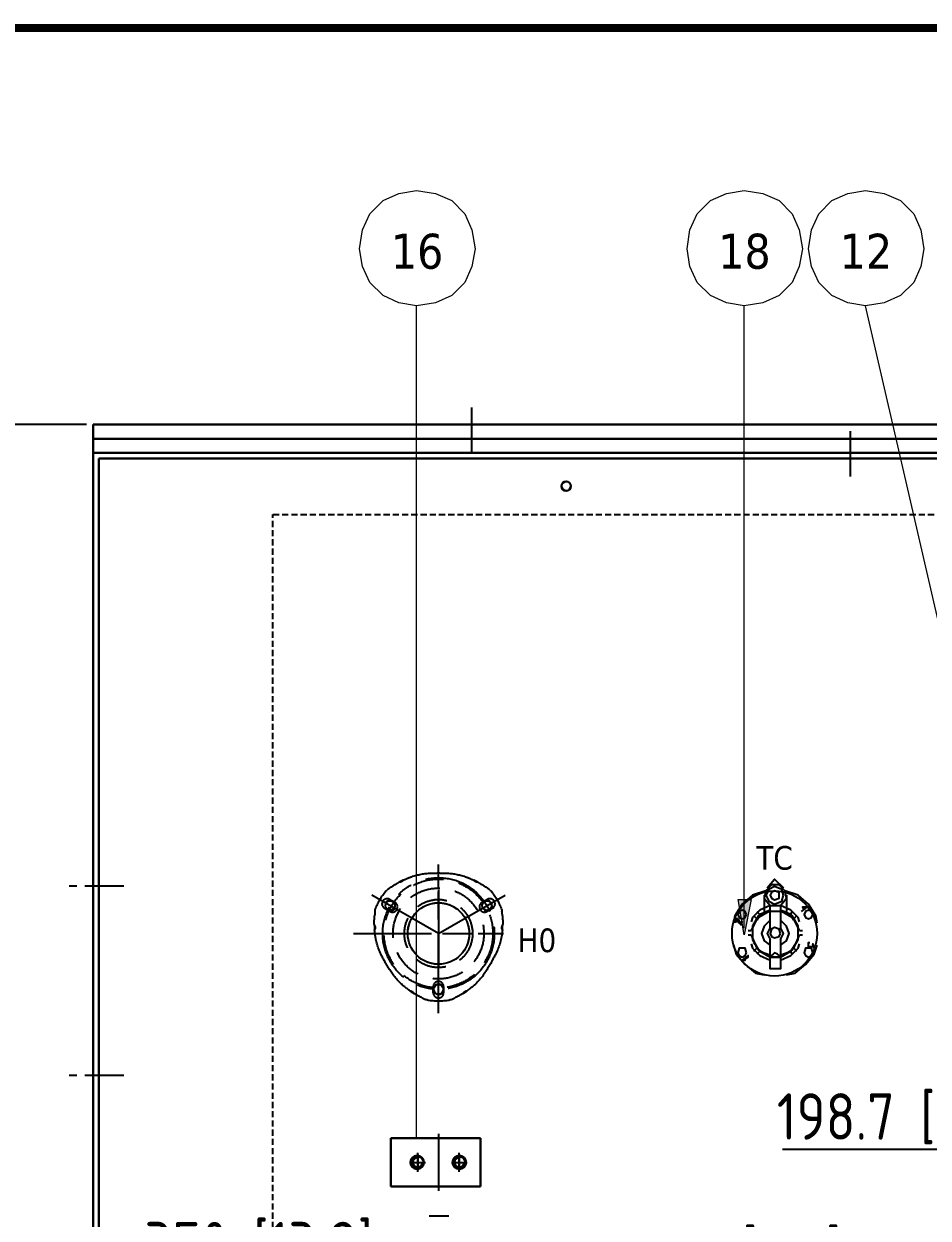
# Model space of a CAD drawing. Header units: millimetres. Extents: x 183355 to 194386, y -190559 to -183233.
# Drawn here: x 184779 to 185735, y -184738 to -183475 of the extents above; entities that cross this region are included whole.
import ezdxf

# ---------------------------------------------------------------- set-up
doc = ezdxf.new("R2010")
doc.units = ezdxf.units.MM
doc.header["$LTSCALE"] = 13
for name, pattern in [('CENTER', [50.8, 31.75, -6.35, 6.35, -6.35]), ('CENTER2', [1.125, 0.75, -0.125, 0.125, -0.125]), ('CENTERX2', [101.6, 63.5, -12.7, 12.7, -12.7]), ('DASHED', [0.75, 0.5, -0.25]), ('HIDDEN', [9.525, 6.35, -3.175])]:
    doc.linetypes.add(name, pattern=pattern)
for name, color, linetype in [('1', 4, 'Continuous'), ('2', 3, 'Continuous'), ('2细线层', 4, 'Continuous'), ('3中心线层', 1, 'CENTER'), ('4', 2, 'HIDDEN'), ('4虚线层', 6, 'DASHED'), ('粗实线', 4, 'Continuous')]:
    doc.layers.add(name, color=color, linetype=linetype)
for name, color, linetype, lineweight in [('2细实线', 3, 'Continuous', 20), ('标注、文本', 3, 'Continuous', 25), ('铁心', 3, 'Continuous', 0)]:
    doc.layers.add(name, color=color, linetype=linetype, lineweight=lineweight)
doc.styles.get("Standard").update_dxf_attribs({"font": 'gbenor.shx', "bigfont": 'gbcbig.shx'})
doc.styles.add('Tahoma$001', font='tahoma.ttf', dxfattribs={"height": 2.159784})
doc.dimstyles.new('英寸 1-10', dxfattribs={"dimscale": 14, "dimtxt": 3.5, "dimasz": 2, "dimexe": 1.5, "dimexo": 0.5, "dimgap": 0.5, "dimtad": 1, "dimtoh": 1, "dimdec": 1, "dimdsep": 46, "dimtxsty": 'Standard', "dimcen": 2.5, "dimclrd": 3, "dimclre": 3, "dimclrt": 3, "dimadec": 0, "dimazin": 2, "dimtfac": 1, "dimtdec": 1, "dimtmove": 0, "dimatfit": 2, "dimfxl": 1, "dimarcsym": 0})

# ---------------------------------------------------------------- blocks, each defined once
blk = doc.blocks.new('A$C0AD52951')
at = {"layer": '粗实线'}
h = blk.add_hatch(color=256, dxfattribs=at)
h.dxf.hatch_style = 2
h.paths.add_polyline_path([(2.19, 41.7), (1.1, 41.7), (2.19, 41.7), (3.29, 40.6), (3.29, 39.5), (4.39, 39.5), (4.39, 38.4), (5.49, 38.4), (5.49, 37.31), (6.58, 39.5), (5.49, 39.5), (4.39, 38.4), (4.39, 39.5), (4.39, 40.6), (3.29, 40.6), (3.29, 41.7)])
h = blk.add_hatch(color=256, dxfattribs=at)
h.dxf.hatch_style = 2
h.paths.add_polyline_path([(1.1, 41.7), (1.1, 40.6), (1.1, 39.5), (2.19, 39.5), (2.19, 40.6), (1.1, 40.6), (1.1, 41.7), (2.19, 41.7)])
h = blk.add_hatch(color=256, dxfattribs=at)
h.dxf.hatch_style = 2
h.paths.add_polyline_path([(6.58, 10.97), (7.68, 10.97), (10.97, 13.17), (10.97, 14.26)])
for points in [[(25.24, 64.74), (30.72, 71.32), (37.31, 64.74)], [(24.14, 62.54), (14.26, 59.25), (6.58, 52.67), (1.1, 43.89), (0, 38.4)], [(35.11, 51.57), (39.5, 57.06), (38.4, 62.54), (34.02, 66.93), (28.53, 66.93), (24.14, 62.54), (23.04, 57.06), (27.43, 51.57)], [(62.54, 38.4), (61.45, 43.89), (55.96, 52.67), (48.28, 59.25), (38.4, 62.54)], [(23.04, 59.25), (23.04, 47.18)], [(39.5, 59.25), (39.5, 47.18)], [(27.43, 51.57), (19.75, 48.28), (14.26, 42.79), (13.17, 39.5)], [(27.43, 48.28), (18.65, 43.89), (14.26, 36.21), (14.26, 26.33), (18.65, 18.65), (27.43, 13.17), (35.11, 13.17), (35.11, 4.39), (27.43, 4.39), (27.43, 13.17)], [(44.99, 40.6), (43.89, 42.79), (36.21, 47.18), (26.33, 47.18), (18.65, 42.79), (17.56, 40.6)], [(27.43, 35.11), (27.43, 51.57), (35.11, 51.57), (35.11, 35.11)], [(49.38, 39.5), (48.28, 42.79), (42.79, 48.28), (35.11, 51.57)], [(35.11, 13.17), (43.89, 18.65), (48.28, 26.33), (48.28, 36.21), (43.89, 43.89), (35.11, 48.28)], [(54.86, 50.47), (50.47, 47.18)], [(54.86, 50.47), (51.57, 50.47), (52.67, 48.28)], [(27.43, 40.6), (23.04, 36.21), (20.85, 30.72), (23.04, 25.24), (27.43, 21.95)], [(35.11, 21.95), (39.5, 25.24), (41.7, 30.72), (39.5, 36.21), (35.11, 40.6)], [(27.43, 35.11), (25.24, 30.72), (27.43, 26.33)], [(35.11, 26.33), (37.31, 30.72), (35.11, 35.11)], [(0, 21.95), (2.19, 15.36), (8.78, 7.68), (16.46, 1.1), (23.04, 0)], [(13.17, 23.04), (14.26, 19.75), (19.75, 14.26), (27.43, 10.97)], [(15.36, 24.14), (19.75, 17.56), (28.53, 14.26)], [(35.11, 26.33), (35.11, 13.17), (27.43, 13.17), (27.43, 26.33)], [(34.02, 14.26), (42.79, 17.56), (47.18, 24.14)], [(35.11, 10.97), (42.79, 14.26), (48.28, 19.75), (49.38, 23.04)], [(39.5, 0), (46.09, 1.1), (53.77, 7.68), (60.35, 15.36), (62.54, 21.95)], [(60.35, 19.75), (60.35, 20.85), (59.25, 23.04), (59.25, 21.95), (59.25, 20.85), (58.16, 20.85), (57.06, 20.85), (55.96, 20.85), (55.96, 21.95), (55.96, 23.04), (55.96, 24.14), (57.06, 24.14)], [(34.02, 14.26), (32.92, 15.36), (30.72, 16.46), (29.63, 15.36), (28.53, 14.26)], [(34.02, 14.26), (32.92, 15.36), (30.72, 16.46), (29.63, 15.36), (28.53, 14.26)]]:
    blk.add_lwpolyline(points, dxfattribs=at)
for points in [[(37.31, 59.25), (36.21, 63.64), (30.72, 65.84), (26.33, 63.64), (24.14, 59.25), (26.33, 54.86), (30.72, 52.67), (36.21, 54.86)], [(34.02, 59.25), (34.02, 61.45), (30.72, 62.54), (28.53, 61.45), (27.43, 59.25), (28.53, 57.06), (30.72, 55.96), (34.02, 57.06)], [(9.88, 44.99), (8.78, 47.18), (6.58, 48.28), (4.39, 47.18), (3.29, 44.99), (4.39, 42.79), (6.58, 41.7), (8.78, 42.79)], [(59.25, 44.99), (58.16, 47.18), (55.96, 48.28), (53.77, 47.18), (52.67, 44.99), (53.77, 42.79), (55.96, 41.7), (58.16, 42.79)], [(2.19, 41.7), (1.1, 41.7), (2.19, 41.7), (3.29, 40.6), (3.29, 39.5), (4.39, 39.5), (4.39, 38.4), (5.49, 38.4), (5.49, 37.31), (6.58, 39.5), (5.49, 39.5), (4.39, 38.4), (4.39, 39.5), (4.39, 40.6), (3.29, 40.6), (3.29, 41.7)], [(1.1, 41.7), (1.1, 40.6), (1.1, 39.5), (2.19, 39.5), (2.19, 40.6), (1.1, 40.6), (1.1, 41.7), (2.19, 41.7)], [(35.11, 30.72), (34.02, 34.02), (30.72, 35.11), (28.53, 34.02), (27.43, 30.72), (28.53, 28.53), (30.72, 27.43), (34.02, 28.53)], [(9.88, 16.46), (8.78, 19.75), (6.58, 19.75), (4.39, 19.75), (3.29, 16.46), (4.39, 14.26), (6.58, 13.17), (8.78, 14.26)], [(59.25, 16.46), (58.16, 19.75), (55.96, 19.75), (53.77, 19.75), (52.67, 16.46), (53.77, 14.26), (55.96, 13.17), (58.16, 14.26)], [(6.58, 10.97), (7.68, 10.97), (10.97, 13.17), (10.97, 14.26)], [(7.68, 10.97), (8.78, 10.97)]]:
    blk.add_lwpolyline(points, close=True, dxfattribs=at)
for points in [[(17.56, 47.18), (17.56, 47.18), (19.75, 44.99), (19.75, 44.99)], [(27.43, 48.28), (27.43, 48.28), (19.75, 44.99), (19.75, 44.99)], [(42.79, 44.99), (42.79, 44.99), (35.11, 48.28), (35.11, 48.28)], [(42.79, 44.99), (42.79, 44.99), (43.89, 47.18), (43.89, 47.18)], [(17.56, 41.7), (17.56, 41.7), (13.17, 32.92), (13.17, 32.92)], [(17.56, 41.7), (17.56, 41.7), (15.36, 43.89), (15.36, 43.89)], [(47.18, 43.89), (47.18, 43.89), (44.99, 41.7), (44.99, 41.7)], [(49.38, 32.92), (49.38, 32.92), (44.99, 41.7), (44.99, 41.7)], [(10.97, 32.92), (10.97, 32.92), (13.17, 32.92), (13.17, 32.92)], [(13.17, 29.63), (13.17, 29.63), (10.97, 29.63), (10.97, 29.63)], [(13.17, 29.63), (13.17, 29.63), (17.56, 19.75), (17.56, 19.75)], [(44.99, 19.75), (44.99, 19.75), (49.38, 29.63), (49.38, 29.63)], [(49.38, 32.92), (49.38, 32.92), (51.57, 32.92), (51.57, 32.92)], [(51.57, 29.63), (51.57, 29.63), (49.38, 29.63), (49.38, 29.63)], [(15.36, 17.56), (15.36, 17.56), (17.56, 19.75), (17.56, 19.75)], [(44.99, 19.75), (44.99, 19.75), (47.18, 17.56), (47.18, 17.56)], [(19.75, 17.56), (19.75, 17.56), (17.56, 15.36), (17.56, 15.36)], [(19.75, 17.56), (19.75, 17.56), (27.43, 13.17), (27.43, 13.17)], [(35.11, 13.17), (35.11, 13.17), (42.79, 17.56), (42.79, 17.56)], [(43.89, 15.36), (43.89, 15.36), (42.79, 17.56), (42.79, 17.56)]]:
    blk.add_open_spline(points, degree=3, dxfattribs=at)
blk = doc.blocks.new('*D221')
at = {"layer": '2细实线', "color": 3, "linetype": 'ByBlock', "lineweight": -2}
for p, q in [((184852.2, -184810.4), (184852.2, -184780.3)), ((185202.2, -184959.1), (185202.2, -184780.3)), ((184880.2, -184801.3), (185174.2, -184801.3))]:
    blk.add_line(p, q, dxfattribs=at)
at = {"layer": '2细实线', "color": 3, "linetype": 'ByBlock'}
for points in [[(184880.2, -184796.6), (184880.2, -184806), (184852.2, -184801.3)], [(185174.2, -184796.6), (185174.2, -184806), (185202.2, -184801.3)]]:
    blk.add_solid(points, dxfattribs=at)
at = {"layer": 'Defpoints', "color": 0, "linetype": 'ByBlock'}
for p in [(185202.2, -184801.3), (184852.2, -184817.4), (185202.2, -184966.1)]:
    blk.add_point(p, dxfattribs=at)
at = {"layer": '2细实线', "color": 3, "linetype": 'ByBlock', "insert": (185027.2, -184768.8), "char_height": 49, "attachment_point": 5}
blk.add_mtext('350 [13.8]', dxfattribs=at)
blk = doc.blocks.new('*D222')
at = {"layer": '2细实线', "color": 3, "linetype": 'ByBlock', "lineweight": -2}
for p, q in [((185202.2, -184923.5), (185202.2, -184787.6)), ((185342.2, -184986.5), (185342.2, -184787.6)), ((185230.2, -184808.6), (185314.2, -184808.6)), ((185342.2, -184808.6), (185640.7, -184808.6))]:
    blk.add_line(p, q, dxfattribs=at)
at = {"layer": '2细实线', "color": 3, "linetype": 'ByBlock'}
for points in [[(185230.2, -184804), (185230.2, -184813.3), (185202.2, -184808.6)], [(185314.2, -184804), (185314.2, -184813.3), (185342.2, -184808.6)]]:
    blk.add_solid(points, dxfattribs=at)
at = {"layer": 'Defpoints', "color": 0, "linetype": 'ByBlock'}
for p in [(185342.2, -184808.6), (185202.2, -184930.5), (185342.2, -184993.5)]:
    blk.add_point(p, dxfattribs=at)
at = {"layer": '2细实线', "color": 3, "linetype": 'ByBlock', "insert": (185536.7, -184776.1), "char_height": 49, "attachment_point": 5}
blk.add_mtext('140 [5.5]', dxfattribs=at)
blk = doc.blocks.new('*D228')
at = {"layer": '2细实线', "color": 3, "linetype": 'ByBlock', "lineweight": -2}
for p, q in [((184845.2, -183899), (184631.9, -183899)), ((184652.9, -183941), (184652.9, -185957)), ((184775, -185999), (184631.9, -185999))]:
    blk.add_line(p, q, dxfattribs=at)
at = {"layer": '2细实线', "color": 3, "linetype": 'ByBlock'}
for points in [[(184645.9, -183941), (184659.9, -183941), (184652.9, -183899)], [(184645.9, -185957), (184659.9, -185957), (184652.9, -185999)]]:
    blk.add_solid(points, dxfattribs=at)
at = {"layer": 'Defpoints', "color": 0, "linetype": 'ByBlock'}
for p in [(184852.2, -183899), (184652.9, -185999), (184782, -185999)]:
    blk.add_point(p, dxfattribs=at)
at = {"layer": '2细实线', "color": 3, "linetype": 'ByBlock', "insert": (184607.6, -184930.2), "char_height": 73.5, "attachment_point": 5, "rotation": 90}
blk.add_mtext('2100 [82.7]', dxfattribs=at)
blk = doc.blocks.new('*D242')
at = {"layer": '2细实线', "color": 3, "linetype": 'ByBlock', "lineweight": -2}
for p, q in [((185853.5, -184575.7), (185853.5, -184686.3)), ((186052.2, -184575.7), (186052.2, -184686.3)), ((185853.5, -184665.3), (185580.7, -184665.3)), ((186024.2, -184665.3), (185881.5, -184665.3))]:
    blk.add_line(p, q, dxfattribs=at)
at = {"layer": '2细实线', "color": 3, "linetype": 'ByBlock'}
for points in [[(185881.5, -184660.6), (185881.5, -184670), (185853.5, -184665.3)], [(186024.2, -184660.6), (186024.2, -184670), (186052.2, -184665.3)]]:
    blk.add_solid(points, dxfattribs=at)
at = {"layer": 'Defpoints', "color": 0, "linetype": 'ByBlock'}
for p in [(185853.5, -184568.7), (186052.2, -184568.7), (185853.5, -184665.3)]:
    blk.add_point(p, dxfattribs=at)
at = {"layer": '2细实线', "color": 3, "linetype": 'ByBlock', "insert": (185703.1, -184632.8), "char_height": 49, "attachment_point": 5}
blk.add_mtext('198.7 [7.8]', dxfattribs=at)
blk = doc.blocks.new('A$C03F92070')
at = {"layer": '4虚线层', "ltscale": 5}
for p, q in [((67.8, 40.2), (67.8, 116)), ((16.4, 107.6), (22, 104.3)), ((113.7, 104.3), (119.3, 107.6)), ((16.5, 94.8), (10.9, 98)), ((124.8, 98), (119.2, 94.8)), ((23.3, 71.5), (112.4, 71.5)), ((62.3, 8.9), (62.3, 15.4)), ((73.3, 15.4), (73.3, 8.9))]:
    blk.add_line(p, q, dxfattribs=at)
for radius in [57.5, 48, 36, 32.5]:
    blk.add_circle((67.8, 71.5), radius, dxfattribs=at)
at = {"layer": '4虚线层', "ltscale": 5, "extrusion": (0, 0, -1)}
for centre, radius, start, end in [((-68.8, 46.5), 90, 64.9245, 71.0219), ((-62.3, 65.4), 70, 71.0219, 87.9453), ((-67.8, -88), 223.5, 87.9453, 92.0547), ((-73.4, 65.4), 70, 92.0547, 108.9781), ((-66.9, 46.5), 90, 108.9781, 115.0755), ((-67.8, 71.5), 71.5, 20.9645, 39.0355), ((-68.8, 46.5), 90, 51.0831, 52.2343), ((-68.8, 46.5), 90, 55.4521, 61.3818), ((-66.9, 46.5), 90, 118.6182, 124.5479), ((-66.9, 46.5), 90, 127.7657, 128.9169), ((-67.8, 71.5), 71.5, 140.9645, 159.0355), ((-90, 83.1), 90, 358.6182, 4.5479), ((-90, 83.1), 90, 7.7657, 8.9169), ((-45.7, 83.1), 90, 171.0831, 172.2343), ((-45.7, 83.1), 90, 175.4521, 181.3818), ((-90, 83.1), 90, 349.4672, 355.0755), ((-70.3, 79.5), 70, 331.9245, 349.4672), ((-65.6, 80.8), 70, 186.6023, 207.2178), ((-45.7, 83.1), 90, 184.9245, 186.6023), ((-205.8, 151.7), 223.5, 327.6503, 331.9245), ((71, 151), 223.5, 207.2178, 212.3568), ((-76.1, 69.6), 70, 310.1708, 327.6503), ((-58.7, 68.9), 70, 212.3568, 233.0262), ((-89, 84.9), 90, 304.9245, 310.1708), ((-46.7, 84.9), 90, 233.0262, 235.0755), ((-89, 84.9), 90, 295.4521, 301.3818), ((-89, 84.9), 90, 291.0831, 292.2343), ((-67.8, 71.5), 71.5, 260.9645, 279.0355), ((-46.7, 84.9), 90, 247.7657, 248.9169), ((-46.7, 84.9), 90, 238.6182, 244.5479)]:
    blk.add_arc(centre, radius, start, end, dxfattribs=at)
at = {"layer": '4虚线层', "ltscale": 5}
for centre, start, end in [((13.6, 102.8), 60, 240), ((19.2, 99.6), 240, 60), ((116.5, 99.6), 120, 300), ((122.1, 102.8), 300, 120), ((67.8, 15.4), 0, 180), ((67.8, 8.9), 180, 0)]:
    blk.add_arc(centre, 5.5, start, end, dxfattribs=at)
for points, knots in [([(30.9, 128.1), (30.9, 128.1), (30.9, 128.1), (30.8, 128.1), (30.8, 128), (30.6, 128), (30.5, 127.9), (30.2, 127.8), (30, 127.7), (29.7, 127.5), (29.5, 127.4), (29.2, 127.3), (29, 127.2), (28.6, 127), (28.4, 126.9), (28, 126.7), (27.8, 126.6), (27.4, 126.4), (27.2, 126.3), (26.9, 126.1), (26.7, 126), (26.4, 125.8), (26.2, 125.8), (26, 125.6), (25.9, 125.6), (25.7, 125.5), (25.6, 125.4), (25.6, 125.4), (25.6, 125.4), (25.6, 125.4), (25.6, 125.4), (25.6, 125.4)], [0, 0, 0, 0, 0.043819, 0.043819, 0.119878, 0.119878, 0.195937, 0.195937, 0.271996, 0.271996, 0.348055, 0.348055, 0.424114, 0.424114, 0.500173, 0.500173, 0.576231, 0.576231, 0.65229, 0.65229, 0.728349, 0.728349, 0.804408, 0.804408, 0.880467, 0.880467, 0.956526, 0.956526, 0.994556, 0.994556, 1, 1, 1, 1]), ([(30.7, 128), (30.6, 128), (30.6, 127.9), (30.5, 127.8), (30.4, 127.8), (30.3, 127.6), (30.2, 127.5), (30.1, 127.4), (30, 127.3), (29.9, 127), (29.8, 126.9), (29.6, 126.7), (29.5, 126.6), (29.3, 126.5), (29.2, 126.4), (28.9, 126.3), (28.8, 126.2), (28.4, 126.1), (28.1, 126), (27.5, 125.9), (27.3, 125.8), (26.9, 125.8), (26.7, 125.7), (26.5, 125.7), (26.4, 125.7), (26, 125.6), (25.8, 125.6), (25.7, 125.5)], [0, 0, 0, 0, 0.0625, 0.0625, 0.125, 0.125, 0.1875, 0.1875, 0.25, 0.25, 0.3125, 0.3125, 0.375, 0.375, 0.4375, 0.4375, 0.5, 0.5, 0.625, 0.625, 0.75, 0.75, 0.8125, 0.8125, 0.875, 0.875, 1, 1, 1, 1]), ([(110.1, 125.4), (110.1, 125.4), (110.1, 125.4), (110.1, 125.4), (110.1, 125.4), (110.1, 125.4), (110, 125.5), (109.8, 125.6), (109.7, 125.6), (109.5, 125.8), (109.3, 125.8), (109, 126), (108.8, 126.1), (108.5, 126.3), (108.3, 126.4), (107.9, 126.6), (107.7, 126.7), (107.3, 126.9), (107.1, 127), (106.7, 127.2), (106.5, 127.3), (106.2, 127.5), (106, 127.5), (105.7, 127.7), (105.5, 127.8), (105.2, 127.9), (105.1, 128), (104.9, 128), (104.9, 128.1), (104.8, 128.1), (104.8, 128.1), (104.8, 128.1), (104.8, 128.1), (104.8, 128.1)], [0, 0, 0, 0, 0.005743, 0.005743, 0.043766, 0.043766, 0.119813, 0.119813, 0.195859, 0.195859, 0.271906, 0.271906, 0.347952, 0.347952, 0.423999, 0.423999, 0.500046, 0.500046, 0.576092, 0.576092, 0.652139, 0.652139, 0.728185, 0.728185, 0.804232, 0.804232, 0.880279, 0.880279, 0.956325, 0.956325, 0.994349, 0.994349, 1, 1, 1, 1]), ([(110, 125.5), (109.9, 125.5), (109.8, 125.6), (109.6, 125.6), (109.5, 125.6), (109.2, 125.7), (109, 125.7), (108.4, 125.8), (108.2, 125.9), (107.6, 126), (107.3, 126.1), (106.9, 126.2), (106.8, 126.3), (106.5, 126.4), (106.4, 126.5), (106.2, 126.6), (106.1, 126.7), (105.9, 126.9), (105.8, 127), (105.7, 127.3), (105.6, 127.3), (105.5, 127.5), (105.4, 127.6), (105.3, 127.8), (105.2, 127.8), (105.1, 127.9), (105.1, 128), (105, 128)], [0, 0, 0, 0, 0.0625, 0.0625, 0.125, 0.125, 0.25, 0.25, 0.375, 0.375, 0.5, 0.5, 0.5625, 0.5625, 0.625, 0.625, 0.6875, 0.6875, 0.75, 0.75, 0.8125, 0.8125, 0.875, 0.875, 0.9375, 0.9375, 1, 1, 1, 1]), ([(13.9, 117.8), (13.9, 117.8), (13.9, 117.8), (13.8, 117.7), (13.8, 117.7), (13.7, 117.6), (13.7, 117.6)], [0, 0, 0, 0, 0.272943, 0.542517, 0.809704, 1, 1, 1, 1]), ([(14.2, 118), (14.2, 118), (14.1, 118), (14.1, 117.9), (14, 117.9), (14, 117.8), (13.9, 117.8)], [0, 0, 0, 0, 0.251777, 0.501943, 0.751136, 1, 1, 1, 1]), ([(14.6, 118.3), (14.5, 118.2), (14.5, 118.2), (14.4, 118.1), (14.3, 118.1), (14.2, 118), (14.2, 118)], [0, 0, 0, 0, 0.251749, 0.501948, 0.751171, 1, 1, 1, 1]), ([(15.7, 119.2), (15.7, 119.1), (15.6, 119), (15.5, 118.9), (15.3, 118.8), (15.2, 118.7), (15.1, 118.6), (14.9, 118.5), (14.8, 118.5), (14.7, 118.4), (14.6, 118.3), (14.6, 118.3)], [0, 0, 0, 0, 0.114473, 0.22719, 0.338528, 0.448878, 0.558641, 0.668227, 0.778044, 0.888502, 1, 1, 1, 1]), ([(17.8, 120.6), (17.8, 120.6), (17.7, 120.6), (17.6, 120.5), (17.3, 120.3), (16.9, 120), (16.6, 119.8), (16.3, 119.6), (16, 119.4), (15.8, 119.2), (15.7, 119.2)], [0, 0, 0, 0, 0.026865, 0.187364, 0.351072, 0.511786, 0.674931, 0.783277, 0.891149, 1, 1, 1, 1]), ([(120, 119.2), (119.9, 119.2), (119.8, 119.3), (119.7, 119.4), (119.5, 119.5), (119.4, 119.6), (119.3, 119.6), (119.1, 119.8), (118.8, 120), (118.4, 120.3), (118.1, 120.5), (118, 120.6), (117.9, 120.6), (117.9, 120.6)], [0, 0, 0, 0, 0.05466, 0.108896, 0.162888, 0.216817, 0.270864, 0.325211, 0.488741, 0.649833, 0.813717, 0.974388, 1, 1, 1, 1]), ([(121.1, 118.3), (121.1, 118.3), (121, 118.4), (120.9, 118.5), (120.8, 118.5), (120.6, 118.6), (120.5, 118.7), (120.4, 118.8), (120.2, 118.9), (120.1, 119), (120, 119.1), (120, 119.2)], [0, 0, 0, 0, 0.111498, 0.221956, 0.331773, 0.441359, 0.551122, 0.661472, 0.77281, 0.885527, 1, 1, 1, 1]), ([(121.5, 118), (121.5, 118), (121.4, 118.1), (121.3, 118.1), (121.2, 118.2), (121.2, 118.2), (121.1, 118.3)], [0, 0, 0, 0, 0.248829, 0.498052, 0.748251, 1, 1, 1, 1]), ([(121.8, 117.8), (121.7, 117.8), (121.7, 117.9), (121.6, 117.9), (121.6, 118), (121.5, 118), (121.5, 118)], [0, 0, 0, 0, 0.248864, 0.498057, 0.748223, 1, 1, 1, 1]), ([(122, 117.6), (122, 117.6), (121.9, 117.7), (121.9, 117.7), (121.8, 117.8), (121.8, 117.8), (121.8, 117.8)], [0, 0, 0, 0, 0.190293, 0.457482, 0.727057, 1, 1, 1, 1]), ([(0.5, 92.8), (0.5, 92.7), (0.5, 92.6), (0.5, 92.4), (0.5, 92.3), (0.4, 92.1), (0.4, 91.9), (0.4, 91.7), (0.4, 91.3), (0.3, 90.9), (0.3, 90.5), (0.3, 90.3), (0.3, 90.3), (0.3, 90.2)], [0, 0, 0, 0, 0.05466, 0.108897, 0.162889, 0.216817, 0.270864, 0.325211, 0.488741, 0.649833, 0.813717, 0.974388, 1, 1, 1, 1]), ([(0.7, 94.3), (0.7, 94.2), (0.7, 94.1), (0.6, 94), (0.6, 93.8), (0.6, 93.6), (0.6, 93.5), (0.6, 93.3), (0.6, 93.1), (0.5, 93), (0.5, 92.8), (0.5, 92.8)], [0, 0, 0, 0, 0.111498, 0.221956, 0.331773, 0.441359, 0.551122, 0.661472, 0.77281, 0.885527, 1, 1, 1, 1]), ([(0.7, 94.7), (0.7, 94.6), (0.7, 94.6), (0.7, 94.5), (0.7, 94.4), (0.7, 94.3), (0.7, 94.3)], [0, 0, 0, 0, 0.248829, 0.498052, 0.748251, 1, 1, 1, 1]), ([(0.8, 95.3), (0.8, 95.3), (0.8, 95.2), (0.8, 95.2), (0.8, 95.1), (0.8, 95), (0.8, 95)], [0, 0, 0, 0, 0.190297, 0.457484, 0.727058, 1, 1, 1, 1]), ([(134.9, 95), (134.9, 95), (134.9, 95.1), (134.9, 95.2), (134.9, 95.2), (134.9, 95.3), (134.9, 95.3)], [0, 0, 0, 0, 0.272943, 0.542517, 0.809704, 1, 1, 1, 1]), ([(135, 94.7), (135, 94.7), (134.9, 94.8), (134.9, 94.8), (134.9, 94.9), (134.9, 95), (134.9, 95)], [0, 0, 0, 0, 0.251777, 0.501943, 0.751136, 1, 1, 1, 1]), ([(135, 94.3), (135, 94.3), (135, 94.4), (135, 94.5), (135, 94.6), (135, 94.6), (135, 94.7)], [0, 0, 0, 0, 0.251749, 0.501948, 0.751171, 1, 1, 1, 1]), ([(135.2, 92.8), (135.2, 92.8), (135.2, 93), (135.1, 93.1), (135.1, 93.3), (135.1, 93.5), (135.1, 93.6), (135.1, 93.8), (135.1, 94), (135, 94.1), (135, 94.2), (135, 94.3)], [0, 0, 0, 0, 0.114473, 0.22719, 0.338528, 0.448878, 0.558641, 0.668227, 0.778044, 0.888502, 1, 1, 1, 1]), ([(135.4, 90.2), (135.4, 90.3), (135.4, 90.3), (135.4, 90.5), (135.4, 90.9), (135.3, 91.3), (135.3, 91.7), (135.3, 92.1), (135.2, 92.4), (135.2, 92.7), (135.2, 92.8)], [0, 0, 0, 0, 0.026865, 0.187364, 0.351073, 0.511786, 0.674931, 0.783277, 0.891149, 1, 1, 1, 1]), ([(0, 81.2), (0, 81.2), (0, 81.2), (0, 81.1), (0, 81.1), (0, 81.1), (0, 81), (0, 80.8), (0, 80.7), (0, 80.4), (0, 80.2), (0.1, 79.8), (0.1, 79.7), (0.1, 79.2), (0.1, 79), (0.1, 78.6), (0.1, 78.4), (0.1, 77.9), (0.2, 77.7), (0.2, 77.3), (0.2, 77.1), (0.2, 76.7), (0.2, 76.5), (0.3, 76.1), (0.3, 76), (0.3, 75.7), (0.3, 75.5), (0.3, 75.3), (0.3, 75.3), (0.3, 75.2), (0.3, 75.2), (0.3, 75.2), (0.3, 75.2), (0.3, 75.2)], [0, 0, 0, 0, 0.005743, 0.005743, 0.043766, 0.043766, 0.119813, 0.119813, 0.195859, 0.195859, 0.271906, 0.271906, 0.347952, 0.347952, 0.423999, 0.423999, 0.500046, 0.500046, 0.576092, 0.576092, 0.652139, 0.652139, 0.728185, 0.728185, 0.804232, 0.804232, 0.880279, 0.880279, 0.956325, 0.956325, 0.994349, 0.994349, 1, 1, 1, 1]), ([(0, 81), (0, 80.9), (0, 80.8), (0.1, 80.6), (0.1, 80.5), (0.2, 80.2), (0.3, 80), (0.5, 79.5), (0.6, 79.2), (0.8, 78.7), (0.8, 78.4), (0.9, 78), (0.9, 77.8), (1, 77.5), (1, 77.4), (0.9, 77.1), (0.9, 77), (0.8, 76.7), (0.8, 76.6), (0.7, 76.3), (0.6, 76.2), (0.5, 76), (0.5, 75.9), (0.4, 75.8), (0.4, 75.7), (0.3, 75.5), (0.3, 75.5), (0.3, 75.4)], [0, 0, 0, 0, 0.0625, 0.0625, 0.125, 0.125, 0.25, 0.25, 0.375, 0.375, 0.5, 0.5, 0.5625, 0.5625, 0.625, 0.625, 0.6875, 0.6875, 0.75, 0.75, 0.8125, 0.8125, 0.875, 0.875, 0.9375, 0.9375, 1, 1, 1, 1]), ([(135.4, 75.4), (135.4, 75.5), (135.4, 75.5), (135.3, 75.7), (135.3, 75.8), (135.2, 75.9), (135.2, 76), (135.1, 76.2), (135, 76.3), (134.9, 76.6), (134.9, 76.7), (134.8, 77), (134.8, 77.1), (134.7, 77.4), (134.7, 77.5), (134.8, 77.8), (134.8, 78), (134.9, 78.4), (134.9, 78.7), (135.1, 79.2), (135.2, 79.5), (135.3, 79.8), (135.4, 80), (135.5, 80.2), (135.5, 80.3), (135.6, 80.6), (135.7, 80.8), (135.7, 81)], [0, 0, 0, 0, 0.0625, 0.0625, 0.125, 0.125, 0.1875, 0.1875, 0.25, 0.25, 0.3125, 0.3125, 0.375, 0.375, 0.4375, 0.4375, 0.5, 0.5, 0.625, 0.625, 0.75, 0.75, 0.8125, 0.8125, 0.875, 0.875, 1, 1, 1, 1]), ([(135.4, 75.2), (135.4, 75.2), (135.4, 75.2), (135.4, 75.3), (135.4, 75.3), (135.4, 75.5), (135.4, 75.7), (135.4, 76), (135.4, 76.1), (135.5, 76.5), (135.5, 76.7), (135.5, 77.1), (135.5, 77.3), (135.5, 77.7), (135.6, 78), (135.6, 78.4), (135.6, 78.6), (135.6, 79), (135.6, 79.3), (135.6, 79.7), (135.6, 79.9), (135.7, 80.2), (135.7, 80.4), (135.7, 80.7), (135.7, 80.8), (135.7, 81), (135.7, 81.1), (135.7, 81.1), (135.7, 81.1), (135.7, 81.2), (135.7, 81.2), (135.7, 81.2)], [0, 0, 0, 0, 0.043819, 0.043819, 0.119878, 0.119878, 0.195937, 0.195937, 0.271996, 0.271996, 0.348055, 0.348055, 0.424114, 0.424114, 0.500173, 0.500173, 0.576232, 0.576232, 0.65229, 0.65229, 0.728349, 0.728349, 0.804408, 0.804408, 0.880467, 0.880467, 0.956526, 0.956526, 0.994556, 0.994556, 1, 1, 1, 1]), ([(37.3, 11.2), (37.3, 11.2), (37.3, 11.2), (37.4, 11.1), (37.4, 11.1), (37.6, 11), (37.7, 10.9), (37.9, 10.7), (38.1, 10.6), (38.4, 10.4), (38.6, 10.3), (38.9, 10.1), (39.1, 10), (39.4, 9.7), (39.6, 9.6), (40, 9.4), (40.2, 9.3), (40.5, 9), (40.7, 8.9), (41, 8.7), (41.2, 8.6), (41.5, 8.4), (41.6, 8.3), (41.9, 8.2), (42, 8.1), (42.2, 8), (42.2, 8), (42.3, 7.9), (42.3, 7.9), (42.3, 7.9), (42.3, 7.9), (42.3, 7.9)], [0, 0, 0, 0, 0.043819, 0.043819, 0.119878, 0.119878, 0.195937, 0.195937, 0.271996, 0.271996, 0.348055, 0.348055, 0.424114, 0.424114, 0.500173, 0.500173, 0.576231, 0.576231, 0.65229, 0.65229, 0.728349, 0.728349, 0.804408, 0.804408, 0.880467, 0.880467, 0.956526, 0.956526, 0.994556, 0.994556, 1, 1, 1, 1]), ([(37.5, 11.1), (37.5, 11), (37.6, 11), (37.7, 11), (37.8, 10.9), (38, 10.9), (38.1, 10.9), (38.3, 10.9), (38.5, 10.9), (38.7, 10.8), (38.8, 10.8), (39.1, 10.8), (39.3, 10.7), (39.5, 10.6), (39.6, 10.5), (39.9, 10.4), (40, 10.3), (40.3, 10), (40.5, 9.8), (40.9, 9.4), (41.1, 9.2), (41.3, 8.9), (41.4, 8.8), (41.6, 8.6), (41.7, 8.5), (41.9, 8.2), (42, 8.1), (42.1, 8)], [0, 0, 0, 0, 0.0625, 0.0625, 0.125, 0.125, 0.1875, 0.1875, 0.25, 0.25, 0.3125, 0.3125, 0.375, 0.375, 0.4375, 0.4375, 0.5, 0.5, 0.625, 0.625, 0.75, 0.75, 0.8125, 0.8125, 0.875, 0.875, 1, 1, 1, 1]), ([(50.3, 3.6), (50.3, 3.6), (50.4, 3.5), (50.6, 3.5), (50.9, 3.3), (51.3, 3.1), (51.7, 3), (52, 2.8), (52.3, 2.7), (52.5, 2.6), (52.6, 2.5)], [0, 0, 0, 0, 0.026866, 0.187364, 0.351073, 0.511786, 0.674931, 0.783277, 0.891149, 1, 1, 1, 1]), ([(52.6, 2.5), (52.7, 2.5), (52.8, 2.5), (52.9, 2.4), (53.1, 2.3), (53.3, 2.3), (53.4, 2.2), (53.6, 2.1), (53.7, 2.1), (53.8, 2), (53.9, 2), (54, 1.9)], [0, 0, 0, 0, 0.114473, 0.22719, 0.338528, 0.448878, 0.558641, 0.668227, 0.778044, 0.888502, 1, 1, 1, 1]), ([(54, 1.9), (54, 1.9), (54.1, 1.9), (54.2, 1.9), (54.3, 1.8), (54.3, 1.8), (54.4, 1.8)], [0, 0, 0, 0, 0.251749, 0.501948, 0.751171, 1, 1, 1, 1]), ([(54.4, 1.8), (54.4, 1.8), (54.5, 1.7), (54.5, 1.7), (54.6, 1.7), (54.7, 1.7), (54.7, 1.6)], [0, 0, 0, 0, 0.251777, 0.501943, 0.751136, 1, 1, 1, 1]), ([(54.7, 1.6), (54.7, 1.6), (54.8, 1.6), (54.8, 1.6), (54.9, 1.6), (54.9, 1.5), (54.9, 1.5)], [0, 0, 0, 0, 0.272943, 0.542518, 0.809705, 1, 1, 1, 1]), ([(80.8, 1.5), (80.8, 1.5), (80.8, 1.6), (80.9, 1.6), (80.9, 1.6), (81, 1.6), (81, 1.6)], [0, 0, 0, 0, 0.190295, 0.457482, 0.727057, 1, 1, 1, 1]), ([(81, 1.6), (81, 1.7), (81.1, 1.7), (81.2, 1.7), (81.2, 1.7), (81.3, 1.8), (81.3, 1.8)], [0, 0, 0, 0, 0.248864, 0.498057, 0.748223, 1, 1, 1, 1]), ([(81.3, 1.8), (81.4, 1.8), (81.4, 1.8), (81.5, 1.9), (81.6, 1.9), (81.7, 1.9), (81.7, 1.9)], [0, 0, 0, 0, 0.248829, 0.498052, 0.748251, 1, 1, 1, 1]), ([(81.7, 1.9), (81.8, 2), (81.9, 2), (82, 2.1), (82.1, 2.1), (82.3, 2.2), (82.4, 2.3), (82.6, 2.3), (82.7, 2.4), (82.9, 2.5), (83, 2.5), (83.1, 2.5)], [0, 0, 0, 0, 0.111498, 0.221956, 0.331773, 0.441359, 0.551122, 0.661472, 0.77281, 0.885527, 1, 1, 1, 1]), ([(83.1, 2.5), (83.1, 2.5), (83.2, 2.6), (83.4, 2.7), (83.5, 2.7), (83.7, 2.8), (83.8, 2.9), (84.1, 3), (84.4, 3.1), (84.8, 3.3), (85.1, 3.5), (85.3, 3.5), (85.4, 3.6), (85.4, 3.6)], [0, 0, 0, 0, 0.05466, 0.108897, 0.162889, 0.216817, 0.270864, 0.325211, 0.488741, 0.649834, 0.813718, 0.974389, 1, 1, 1, 1]), ([(93.4, 7.9), (93.4, 7.9), (93.4, 7.9), (93.4, 7.9), (93.4, 7.9), (93.5, 8), (93.5, 8), (93.7, 8.1), (93.8, 8.2), (94.1, 8.3), (94.2, 8.4), (94.5, 8.6), (94.7, 8.7), (95, 8.9), (95.2, 9), (95.6, 9.3), (95.7, 9.4), (96.1, 9.6), (96.3, 9.7), (96.7, 10), (96.8, 10.1), (97.2, 10.3), (97.3, 10.4), (97.6, 10.6), (97.8, 10.7), (98, 10.9), (98.1, 11), (98.3, 11.1), (98.3, 11.1), (98.4, 11.2), (98.4, 11.2), (98.4, 11.2), (98.4, 11.2), (98.4, 11.2)], [0, 0, 0, 0, 0.005743, 0.005743, 0.043766, 0.043766, 0.119813, 0.119813, 0.195859, 0.195859, 0.271906, 0.271906, 0.347952, 0.347952, 0.423999, 0.423999, 0.500046, 0.500046, 0.576092, 0.576092, 0.652139, 0.652139, 0.728185, 0.728185, 0.804232, 0.804232, 0.880279, 0.880279, 0.956325, 0.956325, 0.994349, 0.994349, 1, 1, 1, 1]), ([(93.6, 8), (93.6, 8), (93.7, 8.1), (93.8, 8.2), (93.9, 8.3), (94.1, 8.6), (94.3, 8.8), (94.6, 9.2), (94.8, 9.4), (95.2, 9.8), (95.4, 10), (95.7, 10.3), (95.8, 10.4), (96.1, 10.5), (96.2, 10.6), (96.4, 10.7), (96.6, 10.8), (96.9, 10.8), (97, 10.8), (97.2, 10.9), (97.4, 10.9), (97.6, 10.9), (97.7, 10.9), (97.9, 10.9), (98, 11), (98.1, 11), (98.2, 11), (98.2, 11.1)], [0, 0, 0, 0, 0.0625, 0.0625, 0.125, 0.125, 0.25, 0.25, 0.375, 0.375, 0.5, 0.5, 0.5625, 0.5625, 0.625, 0.625, 0.6875, 0.6875, 0.75, 0.75, 0.8125, 0.8125, 0.875, 0.875, 0.9375, 0.9375, 1, 1, 1, 1])]:
    blk.add_open_spline(points, degree=3, knots=knots, dxfattribs=at)
blk.add_open_spline([(0.8, 95.3), (0.8, 95.2), (0.8, 95.1), (0.8, 95)], degree=3, dxfattribs=at)
blk = doc.blocks.new('A$C712F3155')
at = {"layer": '1', "color": 1, "linetype": 'CENTERX2', "lineweight": -3, "ltscale": 0.1}
for p, q in [((90, 0), (90, 157)), ((90, 130.3), (90, 35.5)), ((90, 84.1), (19.5, 124.8)), ((90, 84.1), (160.5, 124.8)), ((0, 84.1), (158.7, 84.1))]:
    blk.add_line(p, q, dxfattribs=at)
blk.add_circle((90, 84.1), 59, dxfattribs=at)
at = {"layer": '2细线层'}
for centre in [(38.9, 113.6), (141.1, 113.6), (90, 25.1)]:
    blk.add_circle(centre, 5, dxfattribs=at)
at = {"layer": '标注、文本'}
for centre in [(38.9, 113.6), (141.1, 113.6), (90, 25.1)]:
    blk.add_arc(centre, 5.5, 242.6715, 150, dxfattribs=at)
at = {"layer": '粗实线'}
blk.add_circle((90, 84.1), 32.5, dxfattribs=at)

msp = doc.modelspace()

# ---------------------------------------------------------------- hatches: boundary and pattern name
at = {"layer": '铁心'}
for points in [[(185547.613, -184401.121), (185533.759, -184401.121), (185540.084, -184438.167)], [(185533.759, -184401.121), (185540.084, -184438.167), (185547.613, -184401.121)]]:
    msp.add_hatch(color=256, dxfattribs=at).paths.add_polyline_path(points)

# ---------------------------------------------------------------- linework, layer by layer
at = {"layer": '1', "color": 1, "linetype": 'CENTERX2', "lineweight": -3, "ltscale": 0.1}
for p, q in [((185217.215, -184648.774), (185217.215, -184709.049)), ((185195.215, -184688.92), (185195.215, -184668.903)), ((185239.215, -184688.92), (185239.215, -184668.903))]:
    msp.add_line(p, q, dxfattribs=at)
at = {"layer": '1', "const_width": 8.634}
msp.add_lwpolyline([(183995.863, -190287.936), (193468.183, -190287.936), (193468.183, -183479.706), (183995.863, -183479.706), (183995.863, -190287.936)], dxfattribs=at)
at = {"layer": '1'}
for centre in [(185195.215, -184678.911), (185239.215, -184678.911)]:
    msp.add_circle(centre, 6, dxfattribs=at)
at = {"layer": '2'}
for centre in [(185195.215, -184678.911), (185239.215, -184678.911)]:
    msp.add_arc(centre, 5.1, 90, 0, dxfattribs=at)
at = {"layer": '3中心线层', "linetype": 'CENTER2', "lineweight": -3, "ltscale": 10}
for p, q in [((185252.237, -183881.057), (185252.237, -183928.853)), ((185652.237, -183906.057), (185652.237, -183953.853))]:
    msp.add_line(p, q, dxfattribs=at)
at = {"layer": '3中心线层', "ltscale": 0.1}
for p, q in [((184884.715, -184386.973), (184819.715, -184386.973)), ((184884.715, -184586.973), (184819.715, -184586.973))]:
    msp.add_line(p, q, dxfattribs=at)
at = {"layer": '4'}
for p, q in [((185195.215, -184670.611), (185195.215, -184687.211)), ((185239.215, -184670.611), (185239.215, -184687.211)), ((185186.915, -184678.911), (185203.515, -184678.911)), ((185230.915, -184678.911), (185247.515, -184678.911))]:
    msp.add_line(p, q, dxfattribs=at)
at = {"layer": '4虚线层'}
for p, q in [((185042.215, -183993.969), (186662.215, -183993.969)), ((185042.215, -185888.969), (185042.215, -183993.969))]:
    msp.add_line(p, q, dxfattribs=at)
at = {"layer": '标注、文本', "color": 4, "lineweight": 30}
for p, q in [((184852.215, -185898.969), (184852.215, -183898.971)), ((184858.215, -185892.969), (184858.215, -183934.971)), ((185166.715, -184653.411), (185261.715, -184653.411)), ((185166.715, -184704.411), (185166.715, -184653.411)), ((185261.715, -184653.411), (185261.715, -184704.411)), ((185261.715, -184704.411), (185166.715, -184704.411))]:
    msp.add_line(p, q, dxfattribs=at)
at = {"layer": '标注、文本'}
msp.add_circle((185572.362, -184436.969), 45, dxfattribs=at)
for centre in [(185195.215, -184678.911), (185239.215, -184678.911)]:
    msp.add_arc(centre, 6, 90, 0, dxfattribs=at)
at = {"layer": '粗实线', "lineweight": 30}
for p, q in [((186852.215, -183898.971), (184852.215, -183898.971)), ((186852.215, -183913.971), (184852.215, -183913.971)), ((186852.215, -183928.971), (184852.215, -183928.971)), ((186846.215, -183934.971), (184858.215, -183934.971)), ((184852.215, -184123.971), (184852.215, -184093.971))]:
    msp.add_line(p, q, dxfattribs=at)
for centre, radius in [((185352.215, -183963.989), 5), ((185194.715, -184678.911), 7.15), ((185239.215, -184678.911), 7.15)]:
    msp.add_circle(centre, radius, dxfattribs=at)
at = {"layer": '铁心'}
for points in [[(185133.878, -183713.089), (185136.89, -183693.21), (185144.721, -183676.042), (185158.576, -183662.188), (185175.442, -183654.658), (185194.116, -183651.345), (185213.994, -183654.658), (185231.162, -183662.188), (185245.017, -183676.042), (185252.546, -183693.21), (185255.859, -183713.089), (185252.546, -183731.762), (185245.017, -183748.629), (185231.162, -183762.483), (185213.994, -183770.314), (185194.116, -183773.326), (185175.442, -183770.314), (185158.576, -183762.483), (185144.721, -183748.629), (185136.89, -183731.762)], [(185479.846, -183713.089), (185482.858, -183693.21), (185490.689, -183676.042), (185504.544, -183662.188), (185521.41, -183654.658), (185540.084, -183651.345), (185559.962, -183654.658), (185577.13, -183662.188), (185590.985, -183676.042), (185598.514, -183693.21), (185601.827, -183713.089), (185598.514, -183731.762), (185590.985, -183748.629), (185577.13, -183762.483), (185559.962, -183770.314), (185540.084, -183773.326), (185521.41, -183770.314), (185504.544, -183762.483), (185490.689, -183748.629), (185482.858, -183731.762)], [(185608.207, -183713.089), (185611.219, -183693.21), (185619.049, -183676.042), (185632.904, -183662.188), (185649.771, -183654.658), (185668.444, -183651.345), (185688.323, -183654.658), (185705.49, -183662.188), (185719.345, -183676.042), (185726.875, -183693.21), (185730.188, -183713.089), (185726.875, -183731.762), (185719.345, -183748.629), (185705.49, -183762.483), (185688.323, -183770.314), (185668.444, -183773.326), (185649.771, -183770.314), (185632.904, -183762.483), (185619.049, -183748.629), (185611.219, -183731.762)], [(185547.613, -184401.121), (185540.084, -184438.167), (185533.759, -184401.121)]]:
    msp.add_lwpolyline(points, close=True, dxfattribs=at)
for points in [[(185194.116, -184653.411), (185194.116, -183773.326), (185194.116, -183773.326)], [(185540.084, -184431.121), (185540.084, -183773.326), (185540.084, -183773.326)], [(185816.416, -184414.261), (185668.444, -183773.326), (185668.444, -183773.326)]]:
    msp.add_lwpolyline(points, dxfattribs=at)

# ---------------------------------------------------------------- block references
at = {"layer": '标注、文本'}
for name, p in [('A$C712F3155', (185127.215, -184521.06)), ('A$C03F92070', (185149.366, -184508.458))]:
    msp.add_blockref(name, p, dxfattribs=at)
at = {"layer": '标注、文本', "xscale": 1.417499999981374, "yscale": 1.417500000010477, "zscale": 1.4175}
msp.add_blockref('A$C0AD52951', (185528.811, -184480.52), dxfattribs=at)

# ---------------------------------------------------------------- texts
at = {"layer": '标注、文本', "style": 'Tahoma$001'}
for s, p in [('TC', (185553.016, -184369.454)), ('H0', (185300.707, -184456.612))]:
    msp.add_text(s, height=25, dxfattribs=at).set_placement(p)
msp.add_text('l', height=20, rotation=270, dxfattribs=at).set_placement((185207.313, -184732.242))
at = {"layer": '铁心', "style": 'Tahoma$001'}
for s, p in [('16', (185166.829, -183734.172)), ('18', (185512.796, -183734.172)), ('12', (185641.157, -183734.172))]:
    msp.add_text(s, height=36.9515, dxfattribs=at).set_placement(p)

# ---------------------------------------------------------------- dimensions: what is measured, and where the dimension line sits
at = {"layer": '2细实线', "linetype": 'ByBlock'}
dim = msp.add_linear_dim(base=(184652.911, -185998.969), p1=(184852.215, -183898.971), p2=(184782.008, -185998.969), angle=90, dimstyle='英寸 1-10', override={"dimtxt": 5.25, "dimasz": 3}, dxfattribs=at)
dim.commit()
dim.dimension.update_dxf_attribs({"geometry": '*D228', "text_midpoint": (184652.911, -184930.212), "dimtype": 160})
for base, p1, p2, picture, middle in [((185853.533, -184665.294), (186052.215, -184568.72), (185853.533, -184568.72), '*D242', (185703.108, -184632.783)), ((185202.215, -184801.298), (184852.215, -184817.362), (185202.215, -184966.067), '*D221', (185027.215, -184768.777))]:
    dim = msp.add_linear_dim(base=base, p1=p1, p2=p2, dimstyle='英寸 1-10', dxfattribs=at)
    dim.commit()
    dim.dimension.update_dxf_attribs({"geometry": picture, "text_midpoint": middle})
dim = msp.add_linear_dim(base=(185342.215, -184808.639), p1=(185202.215, -184930.523), p2=(185342.215, -184993.469), dimstyle='英寸 1-10', dxfattribs=at)
dim.commit()
dim.dimension.update_dxf_attribs({"geometry": '*D222', "text_midpoint": (185536.684, -184808.639), "dimtype": 160})

doc.saveas('drawing.dxf')
